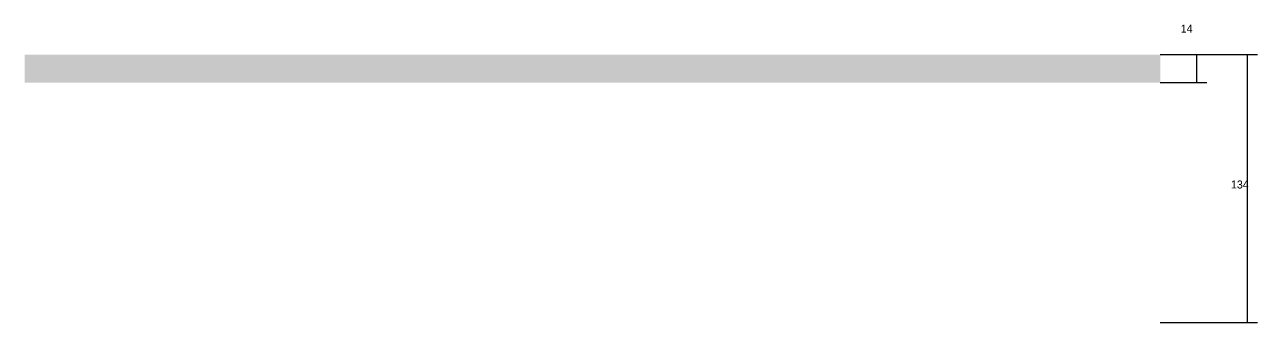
# Model space of a CAD drawing. Header units: metres. Extents: x 4470 to 7242, y 10166 to 11521.
# Drawn here: x 4890 to 5506, y 10166 to 10316 of the extents above; entities that cross this region are included whole.
import ezdxf

# ---------------------------------------------------------------- set-up
doc = ezdxf.new("R2010")
doc.units = ezdxf.units.M
doc.layers.add('COTA', color=4, linetype='Continuous')
doc.layers.add('Cota Seção (2x)', color=4, linetype='Continuous')

msp = doc.modelspace()

# ---------------------------------------------------------------- hatches: boundary and pattern name
at = {"layer": 'COTA'}
h = msp.add_hatch(dxfattribs=at)
h.set_pattern_fill('AR-CONC', scale=0.03)
h.paths.add_polyline_path([(5457.2, 10300.5), (5457.2, 10286.5), (5457.2, 10286.5), (4889.7, 10286.5), (4889.7, 10286.5), (4889.7, 10300.5), (4889.7, 10300.5), (5457.2, 10300.5)])

# ---------------------------------------------------------------- linework, layer by layer
at = {"layer": 'Cota Seção (2x)'}
for p, q in [((5457.2, 10300.5), (5480.5, 10300.5)), ((5457.2, 10300.5), (5505.7, 10300.5)), ((5475.5, 10286.5), (5475.5, 10300.5)), ((5500.7, 10166.5), (5500.7, 10300.5)), ((5457.2, 10286.5), (5480.5, 10286.5)), ((5457.2, 10166.5), (5505.7, 10166.5))]:
    msp.add_line(p, q, dxfattribs=at)

# ---------------------------------------------------------------- texts
for s, p in [('14', (5467.4, 10311.5)), ('134', (5492.5, 10233.5))]:
    msp.add_text(s, height=4, dxfattribs=at).set_placement(p)

doc.saveas('drawing.dxf')
